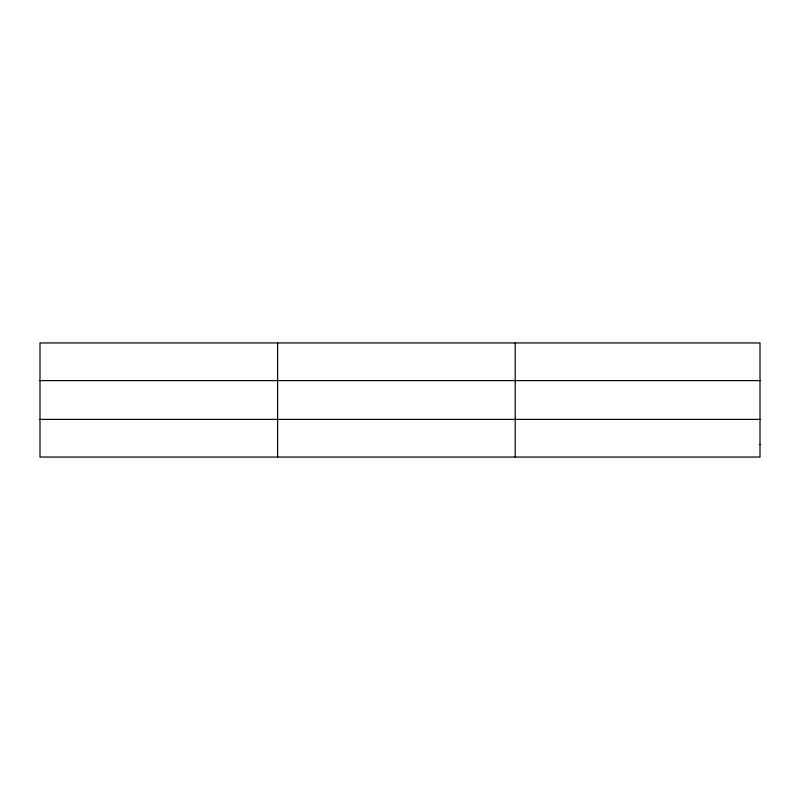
<?xml version="1.0" encoding="UTF-8"?>
<svg xmlns="http://www.w3.org/2000/svg" width="800" height="800" viewBox="0 0 800 800"><rect width="100%" height="100%" fill="white"/><g stroke="black" fill="none" stroke-linecap="round" stroke-linejoin="round"><path stroke-width="1.2" d="M277.6 342.95L277.6 457.05M515.2 342.95L515.2 457.05M40 380.6L760 380.6M40 419.4L760 419.4M760 444.5L760 457.05L40 457.05L40 342.95L760 342.95L760 444.5"/></g></svg>
